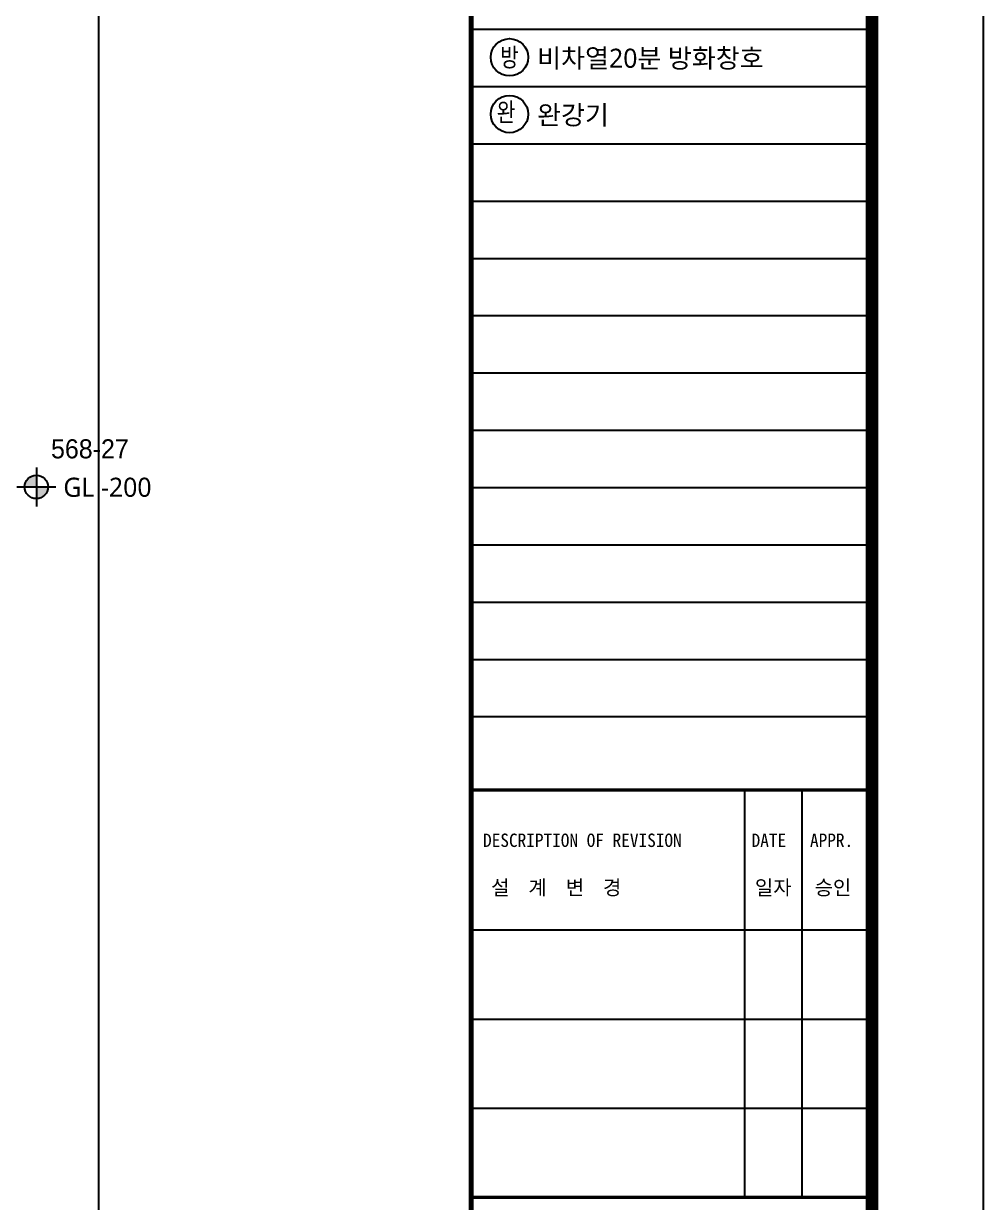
# Model space of a CAD drawing. Header units: millimetres. Extents: x 63000 to 126000, y 0 to 44550.
# Drawn here: x 114688 to 126000, y 13317 to 27209 of the extents above; entities that cross this region are included whole.
import ezdxf
from ezdxf.enums import TextEntityAlignment as Align

# ---------------------------------------------------------------- set-up
doc = ezdxf.new("R2010")
doc.units = ezdxf.units.MM
doc.header["$LTSCALE"] = 100
doc.layers.add('dim2', color=7, linetype='Continuous', true_color=0xf2f2f2)
for name, color, linetype in [('FOR', 4, 'Continuous'), ('tc-s', 7, 'Continuous'), ('TEX', 3, 'Continuous'), ('TEXT', 3, 'Continuous'), ('방화문', 7, 'Continuous')]:
    doc.layers.add(name, color=color, linetype=linetype)
doc.styles.add('1', font='')
doc.styles.add('돋음체', font='')
doc.styles.add('맑은고딕', font='')
doc.styles.add('엑스포', font='')
doc.styles.add('울릉도L', font='')
doc.styles.get('1').set_extended_font_data('Dotum')
doc.styles.get('돋음체').set_extended_font_data('DotumChe')
doc.styles.get('맑은고딕').set_extended_font_data('Malgun Gothic')
doc.styles.get('엑스포').set_extended_font_data('Malgun Gothic')
doc.styles.get('울릉도L').set_extended_font_data('Malgun Gothic')

# ---------------------------------------------------------------- blocks, each defined once
blk = doc.blocks.new('A$C0DB842BB')
at = {"layer": 'FOR', "color": 9}
for p, q in [((56963, 27142), (61688, 27142)), ((56963, 26467), (61688, 26467)), ((56963, 25792), (61688, 25792)), ((56963, 25117), (61688, 25117)), ((56963, 24442), (61688, 24442)), ((56963, 23767), (61688, 23767)), ((56963, 23092), (61688, 23092)), ((56963, 22417), (61688, 22417)), ((56963, 21742), (61688, 21742)), ((56963, 21067), (61688, 21067)), ((56963, 20392), (61688, 20392)), ((56963, 19717), (61688, 19717)), ((56963, 19042), (61688, 19042)), ((60188, 13378), (60188, 18178)), ((60863, 13378), (60863, 18178))]:
    blk.add_line(p, q, dxfattribs=at)
at = {"layer": 'FOR', "color": 1}
blk.add_lwpolyline([(63000, 0), (63000, 44550), (0, 44550), (0, 0)], close=True, dxfattribs=at)
at = {"layer": 'FOR', "color": 7, "const_width": 150}
blk.add_lwpolyline([(61688, 43250), (2187, 43250), (2187, 1750), (61688, 1750)], close=True, dxfattribs=at)
at = {"layer": 'FOR', "color": 7}
for points, const_width in [([(56963, 1750), (56963, 43250)], 56.2), ([(56963, 18178), (61688, 18178)], 37.5), ([(56963, 13378), (61688, 13378)], 37.5)]:
    blk.add_lwpolyline(points, dxfattribs=dict(at, const_width=const_width))
at = {"layer": 'FOR', "color": 9}
for points in [[(56963, 16528), (61688, 16528)], [(56963, 15478), (61688, 15478)], [(56963, 14428), (61688, 14428)]]:
    blk.add_lwpolyline(points, dxfattribs=at)
at = {"style": '돋음체'}
for s, p in [('설  계  변  경', (57198, 16941)), ('일자', (60307, 16941)), ('승인', (61010, 16941))]:
    blk.add_text(s, height=172.5, dxfattribs=at).set_placement(p)
at = {"layer": 'FOR', "color": 7, "linetype": 'Continuous', "style": '돋음체'}
for s, p in [('DESCRIPTION OF REVISION', (57103, 17506)), ('DATE', (60268, 17506)), ('APPR.', (60956, 17506))]:
    blk.add_text(s, height=157.5, dxfattribs=at).set_placement(p)

msp = doc.modelspace()

# ---------------------------------------------------------------- hatches: boundary and pattern name
at = {"layer": 'dim2'}
h = msp.add_hatch(color=7, dxfattribs=at)
h.paths.add_polyline_path([(114838.2, 21886.8, 0.4142136), (114700.1, 21748.7), (114838.2, 21748.7)])
h.paths.add_polyline_path([(114976.3, 21748.7), (114838.2, 21748.7), (114838.2, 21610.7, 0.4142136)])

# ---------------------------------------------------------------- linework, layer by layer
at = {"layer": 'Defpoints', "color": 26}
msp.add_lwpolyline([(115575.2, 41409.1), (69575.2, 41409.1), (69575.2, 3309.1), (115575.2, 3309.1)], close=True, dxfattribs=at)
at = {"layer": 'dim2', "color": 7}
for p, q in [((114838.2, 21978.9), (114838.2, 21518.6)), ((114608.1, 21748.7), (115068.3, 21748.7))]:
    msp.add_line(p, q, dxfattribs=at)
msp.add_circle((114838.2, 21748.7), 138.1, dxfattribs=at)
at = {"layer": '방화문'}
for centre in [(120414.2, 26811.6), (120414.2, 26142.3)]:
    msp.add_circle(centre, 220, dxfattribs=at)

# ---------------------------------------------------------------- block references
at = {"layer": 'TEXT'}
msp.add_blockref('A$C0DB842BB', (63000, 0), dxfattribs=at)

# ---------------------------------------------------------------- texts
at = {"layer": 'dim2', "color": 7, "style": '엑스포'}
msp.add_text('GL -200', height=225, dxfattribs=at).set_placement((115156, 21632.6))
at = {"layer": 'tc-s', "style": '1'}
msp.add_text('568-27', height=225, dxfattribs=at).set_placement((115010.9, 22085.2))
at = {"layer": 'TEX', "color": 7, "style": '맑은고딕'}
for s, p in [('비차열20분 방화창호', (120740.1, 26800.9)), ('완강기', (120740.1, 26131.6))]:
    msp.add_text(s, height=225, dxfattribs=at).set_placement(p, align=Align.MIDDLE_LEFT)
at = {"layer": '방화문', "style": '울릉도L', "width": 0.8}
msp.add_text('방', height=220, dxfattribs=at).set_placement((120414.2, 26811.6), align=Align.MIDDLE_CENTER)
msp.add_text(' 완', height=220, dxfattribs=at).set_placement((120204.1, 25989), align=Align.BOTTOM_LEFT)

doc.saveas('drawing.dxf')
